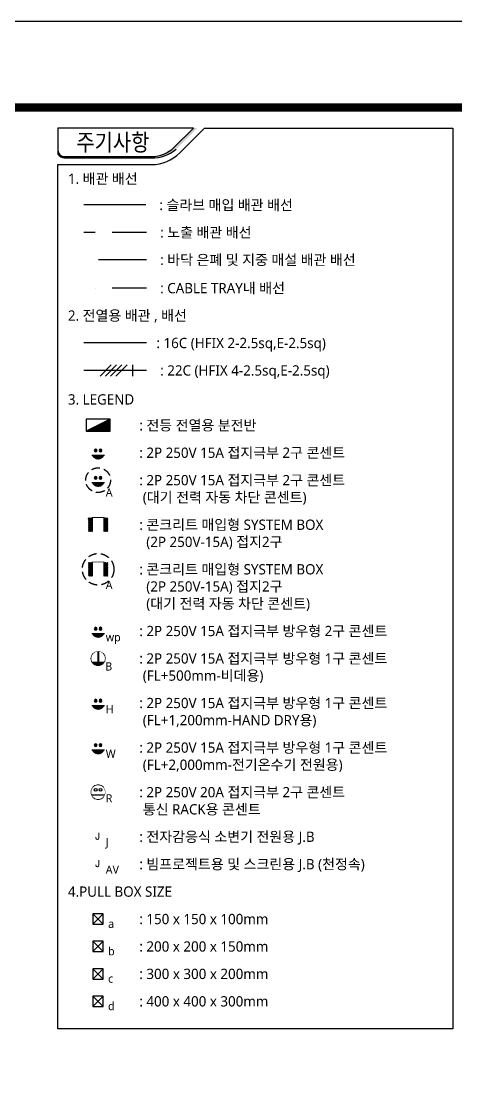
# Model space of a CAD drawing. Header units: millimetres. Extents: x 0 to 352625, y -118800 to 0.
# Drawn here: x 124687 to 145850, y -51272 to 0 of the extents above; entities that cross this region are included whole.
import ezdxf
from ezdxf.enums import TextEntityAlignment as Align

# ---------------------------------------------------------------- set-up
doc = ezdxf.new("R2010")
doc.units = ezdxf.units.MM
doc.header["$LTSCALE"] = 2000
for name, pattern in [('2$0$DASHDOT4', [0.6, 0.35, -0.125, 0, -0.125]), ('DASHDOT4', [0.6, 0.35, -0.125, 0, -0.125]), ('DIVIDE2', [0.625, 0.25, -0.125, 0, -0.125, 0, -0.125]), ('HIDDEN', [0.375, 0.25, -0.125]), ('HIDDEN2', [0.1875, 0.125, -0.0625])]:
    doc.linetypes.add(name, pattern=pattern)
for name, color, linetype in [('1$0$SYM', 3, 'Continuous'), ('arch', 8, 'Continuous'), ('S', 4, 'Continuous'), ('SYM', 3, 'Continuous'), ('XR-SHEET-SHT', 5, 'Continuous'), ('ztemper', 7, 'Continuous'), ('전열주기$0$SYM', 3, 'Continuous')]:
    doc.layers.add(name, color=color, linetype=linetype)
doc.styles.add('GHS', font='malgun.ttf')
doc.styles.add('ROMANS', font='romans.shx', dxfattribs={"height": 2.5})

# ---------------------------------------------------------------- blocks, each defined once
blk = doc.blocks.new('XR-FORM-EE', base_point=(461.0274117319104, 408.442780486535))
at = {"layer": 'XR-SHEET-SHT', "color": 5}
blk.add_lwpolyline([(0, 118800.0000000991), (168200, 118800.0000000991), (168200, 0), (0, 0)], close=True, dxfattribs=at)
at = {"layer": 'XR-SHEET-SHT', "color": 5, "const_width": 400.0000000001896}
blk.add_lwpolyline([(9300, 114600.0000000991), (163900.0000002012, 114600.0000000991), (163900.0000002012, 4200.000000098952), (9300, 4200.000000098952)], close=True, dxfattribs=at)
blk = doc.blocks.new('P.B$0$13$0$2$0$H2')
at = {"layer": 'SYM'}
for p, q in [((-2, 2), (2, -2)), ((2, 2), (-2, -2))]:
    blk.add_line(p, q, dxfattribs=at)
blk.add_lwpolyline([(-2.000000000000056, 2), (-2.000000000000056, -2), (1.999999999999943, -2), (1.999999999999943, 2)], close=True, dxfattribs=at)
blk = doc.blocks.new('D21')
blk.add_wipeout([(0, -1.5), (0.574025148547605, -1.3858192987669185), (1.0606601717797872, -1.0606601717798299), (1.3858192987668758, -0.5740251485476477), (1.5, -2.1316282072803006e-14), (1.3858192987668758, 0.5740251485476051), (1.0606601717797872, 1.0606601717797872), (0.574025148547605, 1.3858192987668758), (0, 1.4999999999999574), (-0.574025148547605, 1.3858192987668758), (-1.0606601717797872, 1.0606601717797872), (-1.3858192987669185, 0.5740251485476051), (-1.5, -4.263256414560601e-14), (-1.3858192987668758, -0.5740251485476477), (-1.0606601717797872, -1.0606601717798299), (-0.574025148547605, -1.3858192987669185)]).dxf.layer = 'SYM'
at = {"layer": 'SYM'}
h = blk.add_hatch(color=256, dxfattribs=at)
h.paths.add_polyline_path([(0.244576349058093, 0.5066986884180267, 1), (0.8445763490581157, 0.5066986884180267, 1)])
h.paths.add_polyline_path([(-0.8413632119514887, 0.5066986884180267, 1), (-0.2413632119514659, 0.5066986884180267, 1)])
h.paths.add_polyline_path([(1.381292662901444, -0.5807997378693983), (-1.381292662901387, -0.5807997378693983), (-1.06066017177983, -1.060660171779745), (-0.5740251485475483, -1.38581929876699), (0, -1.5), (0.574025148547662, -1.385819298766904), (1.06066017177983, -1.060660171779773)])
h = blk.add_hatch(color=256, dxfattribs=at)
h.paths.add_polyline_path([(0.244576349058093, 0.5066986884180267, 1), (0.8445763490581157, 0.5066986884180267, 1)])
h.paths.add_polyline_path([(-0.8413632119514887, 0.5066986884180267, 1), (-0.2413632119514659, 0.5066986884180267, 1)])
h.paths.add_polyline_path([(1.060660171779773, -1.060660171779773), (1.381292662901387, -0.5807997378693983), (-1.381292662901387, -0.5807997378693983), (-1.06066017177983, -1.060660171779745), (-0.5740251485475483, -1.38581929876699), (0, -1.5), (0.574025148547662, -1.385819298766904)])
blk.add_line((-1.382993732628677, -0.5807997378693983), (1.382993732628108, -0.5807997378693983), dxfattribs=at)
for centre in [(-0.5413632119514773, 0.5066986884180267), (0.5445763490581044, 0.5066986884180267)]:
    blk.add_circle(centre, 0.3, dxfattribs=at)
blk = doc.blocks.new('C21')
at = {"layer": 'SYM'}
blk.add_circle((0.1402544540728741, 0.0285849496967217), 1.5, dxfattribs=at)
blk.add_wipeout([(0.14025445407287607, -1.471415050303221), (0.7142796026204811, -1.3572343490701395), (1.2009146258526633, -1.032075222083051), (1.5260737528397519, -0.5454401988508688), (1.640254454072876, 0.028584949696757622), (1.5260737528397519, 0.602610098244384), (1.2009146258526633, 1.0892451214765662), (0.7142796026204811, 1.4144042484636548), (0.14025445407287607, 1.5285849496967363), (-0.43377069447472894, 1.4144042484636548), (-0.9204057177069112, 1.0892451214765662), (-1.2455648446940424, 0.602610098244384), (-1.359745545927124, 0.028584949696736306), (-1.2455648446939998, -0.5454401988508688), (-0.9204057177069112, -1.032075222083051), (-0.43377069447472894, -1.3572343490701395)]).dxf.layer = 'SYM'
blk.add_hatch(color=6).paths.add_polyline_path([(-1.097503900909248, -0.8187368632361538, 0.5273066301188444), (1.378012809053131, -0.818736863236154)])
for p, q in [((0.0569211207374569, 1.512008919081347), (0.0569211207374569, -0.8187368632362106)), ((0.1402544540707713, 1.528549333313407), (0.1402544540707713, -0.818736863236154)), ((0.2235877874041425, 1.512008919082171), (0.2235877874041425, -0.818736863236154)), ((-1.097503900911589, -0.818736863236154), (1.378012809053131, -0.818736863236154))]:
    blk.add_line(p, q, dxfattribs=at)
blk.add_arc((0.1402544540728745, 0.0285849496967785), 1.5, 214.3940426315194, 325.6059573684806, dxfattribs=at)
blk = doc.blocks.new('E18')
blk.add_wipeout([(-4.241051954068098e-14, -1.500000000000028), (0.5740251485475762, -1.3858192987669438), (1.06066017177977, -1.0606601717798474), (1.3858192987668663, -0.574025148547654), (1.4999999999999931, -1.3766765505351941e-14), (1.3858192987668663, 0.5740251485476264), (1.06066017177977, 1.0606601717798196), (0.5740251485475762, 1.3858192987669162), (-4.241051954068098e-14, 1.5000000000000004), (-0.5740251485476611, 1.3858192987669162), (-1.0606601717798547, 1.0606601717798196), (-1.3858192987669937, 0.5740251485476264), (-1.500000000000078, -3.5083047578154947e-14), (-1.385819298766951, -0.574025148547654), (-1.0606601717798547, -1.0606601717798474), (-0.5740251485476611, -1.3858192987669438)]).dxf.layer = 'SYM'
at = {"layer": 'SYM', "style": 'ROMANS'}
blk.add_text('J', height=1.65375, dxfattribs=at).set_placement((-0.6859687244628958, -0.672390776534229))
blk = doc.blocks.new('zw$9B4E')
at = {"layer": 'SYM'}
blk.add_line((-150.0266713992589, -400.0711237349444), (150.0266714011215, -400.0711237349444), dxfattribs=at)
blk.add_wipeout([(-250.04445233465066, -50.00889046686825), (-250.04445233465066, -400.07112373494454), (250.04445233506453, -400.07112373494454), (250.0444523365133, -50.00889046686825)]).dxf.layer = 'SYM'
h = blk.add_hatch(dxfattribs=at)
h.set_pattern_fill('ANSI31', color=256, scale=100, style=0)
h.set_pattern_definition([(45, (0, 0), (-8.838834764831843, 8.838834764831844), [])])
h.paths.add_polyline_path([(-250.0444523346507, -400.0711237349444), (-250.0444523346507, -50.00889046686807), (-150.0266713992589, -50.00889046686807), (-150.0266713992589, -400.0711237349444)])
h.paths.add_polyline_path([(250.0444523350646, -400.0711237349444), (250.0444523350646, -50.00889046686807), (150.0266714011215, -50.00889046686808), (150.0266714011215, -400.0711237349444)])
for p, q in [((-150.0266713992589, -50.00889046686807), (-150.0266713992589, -400.0711237349444)), ((150.0266714011215, -400.0711237349444), (150.0266714011215, -50.00889046686807))]:
    blk.add_line(p, q, dxfattribs=at)
blk = doc.blocks.new('*X16')
at = {"color": 0}
for p, q in [((353.6133548730306, 60.5175940712067), (356.5281601538519, 63.43239935202798)), ((353.9669082636239, 60.5175940712067), (357.2352669350384, 63.78595274262124)), ((354.3204616542172, 60.5175940712067), (357.942373716225, 64.13950613321452)), ((354.6740150448105, 60.5175940712067), (358.6494804974116, 64.4930595238078)), ((355.0275684354037, 60.5175940712067), (358.6985495922093, 64.18857522801233)), ((355.381121825997, 60.5175940712067), (358.6985495922093, 63.83502183741906)), ((355.7346752165903, 60.5175940712067), (358.6985495922093, 63.48146844682578)), ((350.7849277482845, 60.5175940712067), (350.8713059043595, 60.60397222728179)), ((351.1384811388777, 60.5175940712067), (351.5784126855461, 60.95752561787506)), ((351.492034529471, 60.5175940712067), (352.2855194667326, 61.31107900846833)), ((351.8455879200642, 60.5175940712067), (352.9926262479192, 61.6646323990616)), ((352.1991413106575, 60.5175940712067), (353.6997330291058, 62.01818578965488)), ((352.5526947012508, 60.5175940712067), (354.4068398102923, 62.37173918024815)), ((352.9062480918441, 60.5175940712067), (355.1139465914788, 62.72529257084143)), ((353.2598014824373, 60.5175940712067), (355.8210533726653, 63.0788459614347)), ((356.0882286071836, 60.5175940712067), (358.6985495922093, 63.12791505623251)), ((356.4417819977768, 60.5175940712067), (358.6985495922093, 62.77436166563923)), ((356.7953353883701, 60.5175940712067), (358.6985495922093, 62.42080827504596)), ((357.1488887789634, 60.5175940712067), (358.6985495922093, 62.06725488445268)), ((357.5024421695567, 60.5175940712067), (358.6985495922093, 61.71370149385941)), ((357.8559955601499, 60.5175940712067), (358.6985495922093, 61.36014810326614)), ((358.2095489507432, 60.5175940712067), (358.6985495922093, 61.00659471267286)), ((358.5631023413364, 60.5175940712067), (358.6985495922093, 60.65304132207959))]:
    blk.add_line(p, q, dxfattribs=at)
blk = doc.blocks.new('2$0$D1')
at = {"layer": 'SYM'}
for p, q in [((8, 0), (0, -4)), ((8, 0), (0, 0)), ((0, 0), (0, -4)), ((8, -4), (8, 0)), ((0, -4), (8, -4))]:
    blk.add_line(p, q, dxfattribs=at)
blk.add_blockref('*X16', (-350.6985495922094, -64.51759407120674), dxfattribs=at)
blk = doc.blocks.new('D20')
at = {"layer": 'SYM', "linetype": 'Continuous'}
blk.add_lwpolyline([(-23.75766604868113, 150.0000000000018), (-68.94743226380524, 135.316954888548), (-107.3881434239374, 107.3881434239402), (-135.3169548885489, 68.94743226380524), (-150, 23.75766604868113), (-150, -23.75766604868022), (-135.3169548885489, -68.94743226380433), (-107.3881434239374, -107.3881434239393), (-68.94743226380524, -135.316954888548), (-23.75766604868113, -150.0000000000027), (23.75766604868113, -150.0000000000027), (68.94743226380524, -135.3169548885489), (107.3881434239374, -107.3881434239411), (135.3169548885489, -68.94743226380615), (150, -23.75766604868204), (150, 23.75766604867931), (135.3169548885489, 68.94743226380342), (107.3881434239374, 107.3881434239383), (68.94743226380524, 135.3169548885471), (23.75766604868113, 150.0000000000018)], close=True, dxfattribs=at)
blk.add_wipeout([(-23.757666048680903, 150.00000000000074), (-68.94743226380625, 135.3169548885466), (-107.38814342393256, 107.38814342393903), (-135.31695488854606, 68.94743226380473), (-150, 23.757666048679766), (-150, -23.757666048680676), (-135.31695488854606, -68.94743226380561), (-107.38814342393256, -107.38814342393994), (-68.94743226380625, -135.31695488854857), (-23.757666048680903, -150.00000000000378), (23.757666048680903, -150.00000000000378), (68.94743226380625, -135.31695488854965), (107.38814342394107, -107.38814342394207), (135.31695488855465, -68.94743226380669), (150, -23.75766604868278), (150, 23.757666048678686), (135.31695488855465, 68.94743226380257), (107.38814342394107, 107.38814342393692), (68.94743226380625, 135.3169548885466), (23.757666048680903, 150.00000000000074)]).dxf.layer = 'SYM'
blk.add_line((-138.2993732628674, -58.07997378694199), (138.2993732628092, -58.07997378694199), dxfattribs=at)
for centre in [(-54.13632119513932, 50.66986884180369), (54.45763490581885, 50.66986884180369)]:
    blk.add_circle(centre, 30.00000000000031, dxfattribs=at)
blk = doc.blocks.new('전열주기-1')
blk.add_wipeout([(2.0385414245538414e-08, 24168.121643332444), (11529.992317705468, 24168.121643332444), (11529.99231768361, -2099.9999999997344), (-4.920366336591542e-10, -2099.9999999997344)]).dxf.layer = 'SYM'
at = {"layer": 'SYM'}
h = blk.add_hatch(color=256, dxfattribs=at)
edge = h.paths.add_edge_path()
edge.add_line((2.11230144486762e-08, 23527.09586359866), (2.11230144486762e-08, 23411.38158454139))
edge.add_arc((192.2139036933712, 23527.09586359606), 224.3568121145597, 211.048270856785, 270.0000000000952)
edge.add_line((192.2139036933712, 23302.73905148216), (2734.29263771426, 23302.73905148216))
edge.add_arc((2777.192338372284, 24329.76746838752), 1027.924001785887, 267.6081053896043, 310.7177670262406)
edge.add_line((3447.741563911253, 23550.67088286251), (4065.192324375437, 24168.1216433321))
edge.add_line((4065.192324375809, 24168.1216433321), (3952.371515476779, 24168.1216433321))
edge.add_line((3952.371515476406, 24168.1216433321), (3391.331159453542, 23607.08128731072))
edge.add_arc((2727.733777608239, 24279.80045129031), 944.9405054172712, 270.3910985774263, 314.60890142213646, ccw=False)
edge.add_line((2734.183851604239, 23334.88195992567), (192.2139036935573, 23334.88195992567))
edge.add_arc((192.2139036933712, 23527.09586359773), 192.2139036721089, 180.0000000001666, 270.0000000001111, ccw=False)
blk.add_line((4279.661462271661, 24168.1216433321), (11529.99231770586, 24168.1216433321), dxfattribs=at)
at = {"layer": 'SYM', "color": 4, "linetype": 'Continuous', "ltscale": 0.17}
blk.add_line((2560.2830502088, 21925.43706745587), (756.322691310086, 21925.43706745587), dxfattribs=at)
at = {"layer": 'SYM', "color": 4, "linetype": 'HIDDEN', "ltscale": 2}
blk.add_line((2584.330208978319, 21125.43706745587), (756.322691310086, 21125.43706745587), dxfattribs=at)
at = {"layer": 'SYM', "color": 4, "linetype": 'DASHDOT4', "ltscale": 2}
blk.add_line((2584.33020897925, 20325.43706745587), (756.3226913100862, 20325.43706745587), dxfattribs=at)
at = {"layer": 'SYM', "color": 4, "linetype": 'DIVIDE2', "ltscale": 2}
blk.add_line((2584.330208978319, 19500.00000000026), (756.3226913076645, 19500.00000000026), dxfattribs=at)
at = {"layer": 'SYM', "color": 4, "linetype": 'DASHDOT4', "ltscale": 20}
for p, q in [((2588.12901121013, 17900.00000000026), (756.3226913076645, 17900.00000000026)), ((2588.129011232481, 17100.00000000026), (756.3226912853128, 17100.00000000026))]:
    blk.add_line(p, q, dxfattribs=at)
at = {"layer": 'SYM', "color": 3}
for p, q in [((1556.52186597919, 17263.09769206595), (1230.32648168167, 16936.90230793234)), ((1710.291844793204, 17263.09769206595), (1384.096460496801, 16936.90230793234)), ((1864.061823607776, 17263.09769206595), (1537.866439316961, 16936.90230793234)), ((2017.831802422534, 17263.09769206595), (1691.636418131533, 16936.90230793234)), ((2171.601781236548, 17263.09769206595), (2171.601781235802, 16936.90230793234))]:
    blk.add_line(p, q, dxfattribs=at)
at = {"layer": 'SYM'}
blk.add_lwpolyline([(3554.448171770276, 23442.90835283369), (4279.661462271661, 24168.1216433321), (11529.99231770586, 24168.1216433321), (11529.99231768464, -2100), (-9.877112461259902e-11, -2100), (2.11230144486762e-08, 23103.4530191331), (2734.930501322523, 23103.4530191331, 0.1957343730621875)], format="xyb", close=True, dxfattribs=at)
for points in [[(3952.371515476406, 24168.1216433321), (2.11230144486762e-08, 24168.1216433321), (2.11230144486762e-08, 23527.0958635968, 0.4142135623730951), (192.2139036933712, 23334.88195992493), (2734.183851604239, 23334.88195992493, 0.1953667433711826), (3391.331159453915, 23607.08128730998), (3952.371515476406, 24168.1216433321)], [(2.11230144486762e-08, 23527.09586359792), (2.11230144486762e-08, 23411.38158454046, 0.2630528202908523), (192.2139036933712, 23302.73905148197), (2734.292637714633, 23302.73905148197, 0.1903517136120405), (3447.741563911253, 23550.67088286232)]]:
    blk.add_lwpolyline(points, format="xyb", dxfattribs=at)
at = {"layer": 'SYM', "linetype": '2$0$DASHDOT4', "xscale": 87.5000000110958, "yscale": 87.5000000110958, "zscale": 87.5000000110958, "rotation": 359.9999999999999}
blk.add_blockref('2$0$D1', (822.2258512145145, 15675.00000002246), dxfattribs=at)
at = {"layer": 'SYM', "xscale": 75.00011970189307, "yscale": 75.00011970189307, "zscale": 75.00011970189307}
for p in [(1172.225851258902, 1100.000000000264), (1172.225851258902, 300.0000000002638), (1172.225851258902, -499.9999999997362), (1172.225851258898, -1299.999999999736)]:
    blk.add_blockref('P.B$0$13$0$2$0$H2', p, dxfattribs=at)
at = {"layer": 'SYM', "style": 'GHS', "width": 0.85}
blk.add_text('주기사항', height=500.000798129036, dxfattribs=at).set_placement((1604.493167679087, 23751.50180162795), align=Align.MIDDLE_CENTER)
at = {"layer": 'SYM', "style": 'GHS'}
blk.add_text('1. 배관 배선', height=300, dxfattribs=at).set_placement((289.4817127027368, 22540.68178875771))
for s, p in [(': 슬라브 매입 배관 배선', (2960.2830502088, 21925.43706745587)), (': 노출 배관 배선', (2984.330208978319, 21125.43706745587)), (': 바닥 은폐 및 지중 매설 배관 배선', (2984.33020897925, 20325.43706745587)), (': CABLE TRAY내 배선', (2984.330208978319, 19500.00000000026)), ('2. 전열용 배관 , 배선', (289.4817127027368, 18700.00000000026)), (': 16C (HFIX 2-2.5sq,E-2.5sq)', (2874.906008497515, 17900.00000000026)), (': 22C (HFIX 4-2.5sq,E-2.5sq)', (2984.330208978319, 17100.00000000026)), ('3. LEGEND', (289.4817127027368, 16254.91844064899)), (': 전등 전열용 분전반', (2374.906008497515, 15500.00000000026)), (': 2P 250V 15A 접지극부 2구 콘센트 ', (2374.906008497515, 14700.00000000026)), (': 2P 250V 15A 접지극부 2구 콘센트 ', (2374.906008497516, 13900.00000000026)), (' (대기 전력 자동 차단 콘센트)', (2374.906008497516, 13400.00000000026)), (': 콘크리트 매입형 SYSTEM BOX', (2374.906008497516, 12600.00000000026)), ('  (2P 250V-15A) 접지2구', (2374.906008497516, 12100.00000000026)), (': 콘크리트 매입형 SYSTEM BOX', (2374.906008497516, 11300.00000000026)), ('  (2P 250V-15A) 접지2구', (2374.906008497516, 10800.00000000026)), ('  (대기 전력 자동 차단 콘센트)', (2374.906008497516, 10300.00000000026)), (': 2P 250V 15A 접지극부 방우형 2구 콘센트 ', (2374.906008497516, 9500.000000000264)), (': 2P 250V 15A 접지극부 방우형 1구 콘센트 ', (2374.906008497516, 8700.000000000264)), (' (FL+500mm-비데용)', (2374.906008497516, 8200.000000000264)), (': 2P 250V 15A 접지극부 방우형 1구 콘센트 ', (2374.906008497516, 7400.000000000264)), (' (FL+1,200mm-HAND DRY용)', (2374.906008497516, 6900.000000000264)), (': 2P 250V 15A 접지극부 방우형 1구 콘센트 ', (2374.906008497516, 6100.000000000264)), (' (FL+2,000mm-전기온수기 전원용)', (2374.906008497516, 5600.000000000264)), (': 2P 250V 20A 접지극부 2구 콘센트 ', (2374.906008497516, 4800.000000000264)), (' 통신 RACK용 콘센트', (2374.906008497516, 4300.000000000264)), (': 전자감응식 소변기 전원용 J.B', (2374.906008497516, 3500.000000000264)), (': 빔프로젝트용 및 스크린용 J.B (천정속)', (2374.906008497516, 2700.000000000264)), ('4.PULL BOX SIZE', (289.4817127027368, 1900.000000000264)), (': 150 x 150 x 100mm', (2374.906008497516, 1100.000000000264)), (': 200 x 200 x 150mm', (2374.906008497516, 300.0000000002638)), (': 300 x 300 x 200mm', (2374.906008497516, -499.9999999997362)), (': 400 x 400 x 300mm', (2374.906008497516, -1299.999999999736))]:
    blk.add_text(s, height=300, dxfattribs=at).set_placement(p, align=Align.MIDDLE_LEFT)
at = {"layer": '전열주기$0$SYM', "style": 'GHS'}
for s, p in [('B', (1378.690612296021, 8467.57303342371)), ('R', (1393.818541608093, 4619.139249033646)), ('a', (1462.686359960853, 961.6008344794463)), ('b', (1462.686359960853, 161.6008344792608)), ('c', (1462.686359960853, -638.3991655201808)), ('d', (1462.686359960848, -1438.399165521112))]:
    blk.add_text(s, height=240, dxfattribs=at).set_placement(p, align=Align.MIDDLE_LEFT)
at = {"ltscale": 15, "xscale": 120, "yscale": 120, "zscale": 120}
for p in [(1172.225851258898, 3500.000000000264), (1172.225851258898, 2700.000000000264)]:
    blk.add_blockref('E18', p, dxfattribs=at)
at = {"layer": '1$0$SYM', "ltscale": 0.4, "xscale": 133.3335461366998, "yscale": 133.3335461366998, "zscale": 133.3335461366998}
blk.add_blockref('C21', (1153.525227535895, 8696.18866729106), dxfattribs=at)
at = {"layer": 'SYM'}
for name, p, xscale, yscale, zscale in [('D21', (1172.225851258898, 14700.00000000026), -133.3335461366988, 133.3335461366988, 133.3335461366988), ('D21', (1172.225851258898, 13900.00000000026), -133.3335461366988, 133.3335461366988, 133.3335461366988), ('D21', (1172.225851258898, 9500.000000000264), -133.3335461366988, 133.3335461366988, 133.3335461366988), ('D21', (1172.225851258898, 7400.000000000264), -133.3335461366988, 133.3335461366988, 133.3335461366988), ('D21', (1172.225851258898, 6100.000000000264), -133.3335461366988, 133.3335461366988, 133.3335461366988), ('D20', (1172.225851258899, 4800.000000000262), 1.333335461366946, 1.333335461366946, 1.333335461366946)]:
    blk.add_blockref(name, p, dxfattribs=dict(at, xscale=xscale, yscale=yscale, zscale=zscale))
at = {"layer": 'ztemper', "xscale": 1.142655792190183, "yscale": 1.142655792190183, "zscale": 1.142655792190183, "rotation": 180}
for p in [(1172.225851259548, 12342.85673241189), (1172.225851259549, 11042.85673241189)]:
    blk.add_blockref('zw$9B4E', p, dxfattribs=at)
at = {"layer": 'SYM', "color": 6, "linetype": 'HIDDEN', "ltscale": 0.5}
for centre, radius in [((1172.225851258898, 13900.00000000026), 359.999999999622), ((1172.225851258898, 11300.00000000026), 459.999999999622)]:
    blk.add_circle(centre, radius, dxfattribs=at)
at = {"layer": '전열주기$0$SYM', "style": 'GHS'}
for s, p in [('A', (1393.818541608093, 13541.96067743446)), ('A', (1393.818541608094, 10841.96067743446)), ('wp', (1393.818541608093, 9319.139249033646)), ('H', (1393.818541608093, 7219.139249033646)), ('W', (1393.818541608093, 5919.139249033646)), ('J', (1393.818541608088, 3339.13956823869)), ('AV', (1393.818541608088, 2539.13956823869))]:
    blk.add_text(s, height=240, dxfattribs=at).set_placement(p, align=Align.MIDDLE_LEFT)

msp = doc.modelspace()

# ---------------------------------------------------------------- block references
at = {"layer": 'arch'}
msp.add_blockref('XR-FORM-EE', (461.0274117319204, -118391.5572196126), dxfattribs=at)

# ---------------------------------------------------------------- next in the draw order: block references
at = {"layer": 'S', "linetype": 'HIDDEN2', "xscale": 1.666666666666667, "yscale": 1.666666666666667, "zscale": 1.666666666666667}
msp.add_blockref('전열주기-1', (126483.3461371575, -45480.2027388874), dxfattribs=at)

doc.saveas('drawing.dxf')
